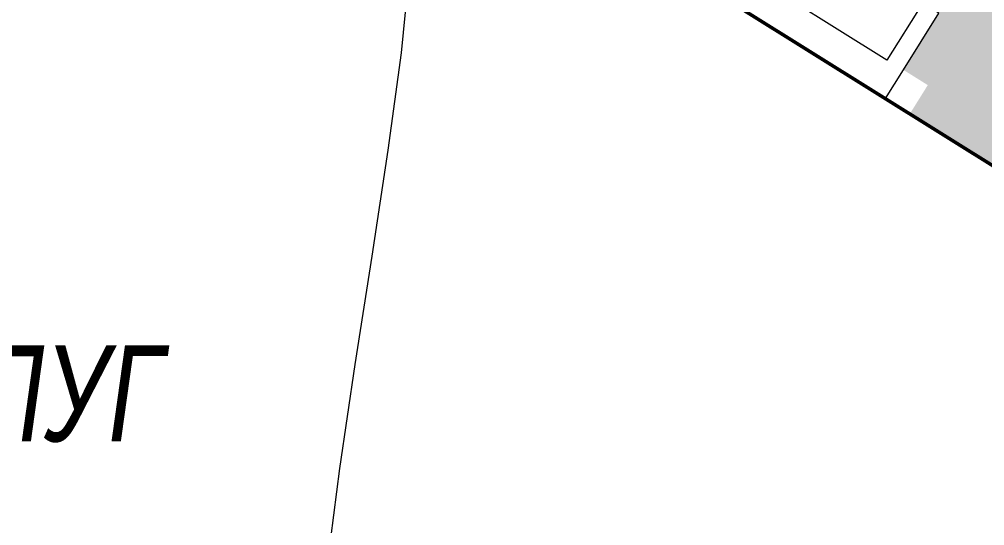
# Model space of a CAD drawing. Header units: millimetres. Extents: x -38151500 to -28914887, y -20564105 to -20349562.
# Drawn here: x -32270278 to -32260218, y -20492416 to -20487138 of the extents above; entities that cross this region are included whole.
import ezdxf
from ezdxf.xclip import XClip

# ---------------------------------------------------------------- set-up
doc = ezdxf.new("R2010")
doc.units = ezdxf.units.MM
doc.header["$MEASUREMENT"] = 0
doc.header["$XCLIPFRAME"] = 0
doc.layers.add('!!! ПОДОСНОВА', color=7, linetype='Continuous')
for name, color, linetype, lineweight in [('Новый_Defpoints_Ном._пера__16', 16, 'Continuous', 20), ('Новый_ГП_Благоустройство штриховка_Ном._пера__246', 246, 'Continuous', 13), ('Новый_ГП_Здание сооружение_Ном._пера__22', 22, 'Continuous', 50), ('Новый_ГП_Оборудование_Ном._пера__5', 5, 'Continuous', 13), ('Новый_ГП_Тротуар_Дорожки_Ном._пера__24', 26, 'Continuous', 13), ('Чертеж_1_Новофедоровское_снт 28_07$0$tp_растительность_Ном._пера__253', 252, 'Continuous', 18), ('Чертеж_1_Новый_Новофедоровское_снт 28_07$0$tp_рельеф_Ном._пера__253', 252, 'Continuous', 18)]:
    doc.layers.add(name, color=color, linetype=linetype, lineweight=lineweight)
doc.styles.add('РЎР“Р•РќР•Р\xa0РР\xa0_РЎРўРР›Р¬_1', font='arial.ttf', dxfattribs={"width": 0.75})

# ---------------------------------------------------------------- blocks, each defined once
blk = doc.blocks.new('Чертеж_5_1', base_point=(5813927, -7296))
at = {"layer": 'Чертеж_1_Новый_Новофедоровское_снт 28_07$0$tp_рельеф_Ном._пера__253', "color": 252, "linetype": 'Continuous', "lineweight": 18, "flags": 128}
blk.add_lwpolyline([(-32270390, -20482593), (-32269267, -20482657), (-32268281, -20482762), (-32267646, -20482877), (-32267287, -20482984), (-32267115, -20483066), (-32267050, -20483110), (-32266968, -20483179), (-32266821, -20483320), (-32266644, -20483546), (-32266475, -20483872), (-32266349, -20484323), (-32266285, -20484826), (-32266250, -20485387), (-32266210, -20486009), (-32266216, -20486636), (-32266300, -20487489), (-32266437, -20488502), (-32266605, -20489606), (-32266781, -20490735), (-32266943, -20491820), (-32267067, -20492794)], dxfattribs=at)
at = {"layer": 'Чертеж_1_Новофедоровское_снт 28_07$0$tp_растительность_Ном._пера__253', "color": 252, "linetype": 'Continuous', "lineweight": 18, "insert": (-32270737, -20491551), "char_height": 1000, "attachment_point": 7, "style": 'РЎР“Р•РќР•Р\xa0РР\xa0_РЎРўРР›Р¬_1'}
blk.add_mtext('\\A1;{\\pql;\\fArial|b0|i1|c204|p0;\\W0.750000;ЛУГ}', dxfattribs=at)

msp = doc.modelspace()

# ---------------------------------------------------------------- hatches: boundary and pattern name
at = {"layer": 'Новый_ГП_Благоустройство штриховка_Ном._пера__246', "linetype": 'Continuous', "lineweight": 13}
h = msp.add_hatch(dxfattribs=at)
h.set_pattern_fill('щебень_0003', color=246, style=0, pattern_type=2)
h.set_pattern_definition([(0, (5813926.6, -7295.8), (461.88, 400), [230.94, -461.88]), (0, (5814273.03, -7095.8), (461.88, 400), [230.94, -461.88]), (120, (5813695.7, -7295.8), (461.880242, 399.999953), [230.94, -230.94]), (120, (5814157.56, -7295.8), (461.880242, 399.999953), [230.94, -230.94]), (60, (5813926.62, -7295.8), (230.9399192, 799.9996736), [230.94, -230.94, 230.94, -692.82])])
h.paths.add_polyline_path([(-32260998.03, -20488122.78), (-32257224.21, -20490480.57), (-32257913.16, -20491583.11), (-32257616.32, -20491768.55), (-32257775.26, -20492022.98), (-32258072.13, -20491837.53), (-32258840.46, -20493067.1), (-32257230.52, -20494073.1), (-32257362.95, -20494285.08), (-32257065.28, -20494471.03), (-32257224.23, -20494725.46), (-32257521.92, -20494539.57), (-32260305.2, -20499050.05), (-32260032.25, -20499220.56), (-32260191.19, -20499474.99), (-32260487.53, -20499289.85), (-32263985.59, -20504886.62), (-32263687.93, -20505072.57), (-32263846.87, -20505327), (-32264144.58, -20505141.01), (-32264383.08, -20505522.61), (-32264425.35, -20505495.89), (-32265379.06, -20507022.15), (-32269297.5, -20504573.96), (-32268634.54, -20503514.3), (-32271670.47, -20501617.75), (-32271829.96, -20501871.63), (-32272084.29, -20501712.66), (-32272693.89, -20502688.04), (-32272922.62, -20502545.62), (-32273107.85, -20502842.32), (-32273362.29, -20502683.38), (-32273176.75, -20502386.35), (-32278240.31, -20499222.75), (-32278425.63, -20499519.41), (-32278680.06, -20499360.46), (-32278493.73, -20499063.49), (-32278748.81, -20498904.44), (-32278139.01, -20497929.26), (-32278393.79, -20497770.1), (-32278234.4, -20497516.25), (-32282610.28, -20494781.13), (-32281577.68, -20493127.33), (-32281619.82, -20493101.05), (-32279659.36, -20489963.66), (-32281287.74, -20488946.11), (-32285793.1, -20496156.48), (-32264477.52, -20509475.44), (-32254589.89, -20493518.34), (-32255613.52, -20489787.31), (-32254268.09, -20487634.1), (-32256814.51, -20486042.98), (-32257878.49, -20487745.76), (-32266155.37, -20482571.88), (-32266672.13, -20483398.91), (-32273060.68, -20479403.57), (-32273591.54, -20480253.13), (-32273209.87, -20480491.62), (-32273024.35, -20480194.64), (-32272769.91, -20480353.58), (-32272955.46, -20480650.59), (-32267443.1, -20484095.09), (-32267257.11, -20483797.36), (-32267002.67, -20483956.3), (-32267188.78, -20484254.02), (-32265624.13, -20485231.71), (-32265067.71, -20484341.27), (-32260696.04, -20487073.01), (-32261065.96, -20487664.89), (-32260811.52, -20487823.83)])

# ---------------------------------------------------------------- linework, layer by layer
at = {"layer": 'Новый_Defpoints_Ном._пера__16', "color": 16, "linetype": 'Continuous', "lineweight": 20}
msp.add_lwpolyline([(-32264383, -20505522.66), (-32264425.35, -20505495.89), (-32265379.13, -20507022.26), (-32269297.21, -20504574.15), (-32268634.54, -20503514.3), (-32271925.37, -20501458.21), (-32272693.96, -20502688.26), (-32278748.81, -20498904.77), (-32277980.42, -20497674.6), (-32282601.09, -20494766.41), (-32281577.41, -20493127.55), (-32281619.67, -20493100.81), (-32273591.05, -20480253.43), (-32257224.21, -20490480.57), (-32258840.03, -20493066.42), (-32257230.52, -20494073.1)], close=True, dxfattribs=at)
at = {"layer": 'Новый_ГП_Здание сооружение_Ном._пера__22', "color": 22, "linetype": 'Continuous', "lineweight": 50}
msp.add_lwpolyline([(-32257224.21, -20490480.57), (-32267570.4, -20484015.55), (-32273591.54, -20480253.13), (-32277618.08, -20486698.82), (-32275922.83, -20487758.13), (-32277804.04, -20490768.7), (-32279500.14, -20489708.86), (-32281619.82, -20493101.05)], dxfattribs=at)
at = {"layer": 'Новый_ГП_Оборудование_Ном._пера__5', "color": 5, "linetype": 'Continuous', "lineweight": 13}
msp.add_lwpolyline([(-32262390.12, -20486014.41), (-32260865.78, -20486971.69), (-32261238.06, -20487564.49), (-32262762.4, -20486607.21)], close=True, dxfattribs=at)
at = {"layer": 'Новый_ГП_Тротуар_Дорожки_Ном._пера__24', "color": 26, "linetype": 'Continuous', "lineweight": 13}
msp.add_lwpolyline([(-32257224.21, -20490480.57), (-32261252.45, -20487963.82), (-32261065.96, -20487664.89), (-32260696.04, -20487073.01), (-32265067.71, -20484341.27), (-32265624.13, -20485231.71), (-32267188.78, -20484254.02), (-32267443.12, -20484095.13), (-32267443.1, -20484095.09), (-32272955.46, -20480650.59), (-32272955.44, -20480650.56), (-32273209.87, -20480491.62), (-32273591.54, -20480253.13), (-32273060.68, -20479403.57), (-32266672.13, -20483398.91), (-32266155.37, -20482571.88), (-32257878.49, -20487745.76)], dxfattribs=at)

# ---------------------------------------------------------------- block references
at = {"layer": '!!! ПОДОСНОВА', "color": 252, "linetype": 'Continuous', "lineweight": 40}
ref = msp.add_blockref('Чертеж_5_1', (5813926.62, -7295.8), dxfattribs=at)
XClip(ref).set_block_clipping_path([(-32342847.3118521906, -20426134.2498699203), (-32342847.3118521906, -20517391.6082299612), (-32320266.7422028184, -20517391.6082299612), (-32314873.6045184806, -20528511.4797440507), (-32229507.7408887595, -20528511.4797440507), (-32229507.7408887595, -20426017.5390227698)])

doc.saveas('drawing.dxf')
